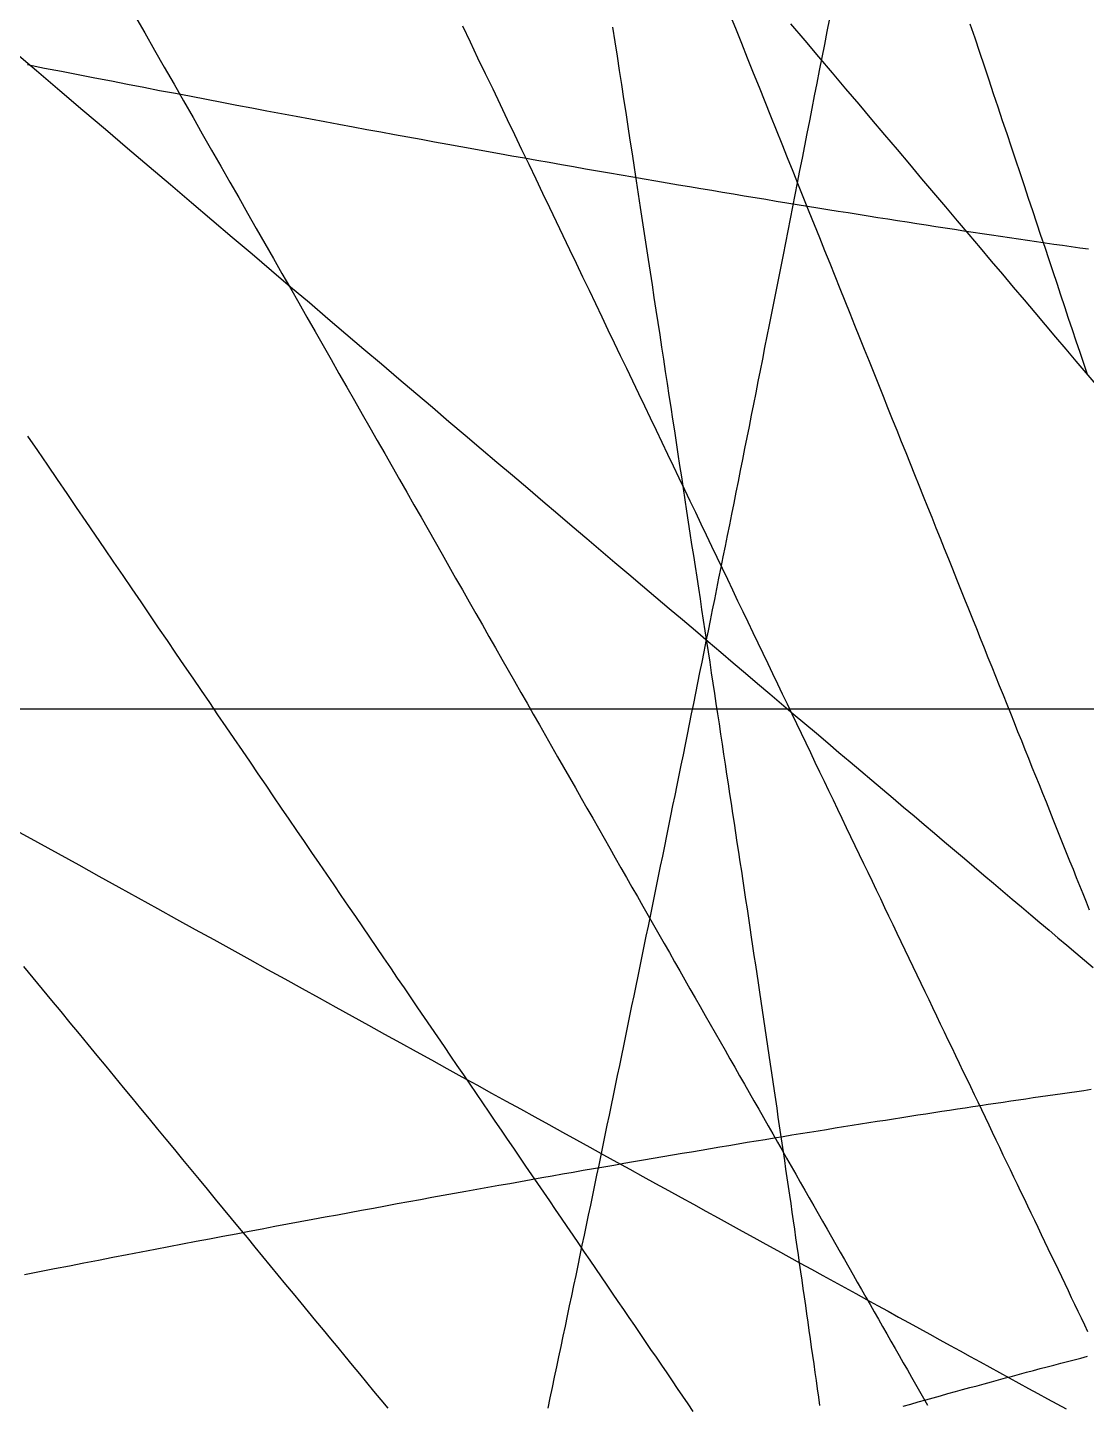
# Model space of a CAD drawing. Header units: millimetres. Extents: x -571 to 571, y -403 to 280.
# Drawn here: x -277.8 to -139.7, y -174.4 to 5.3 of the extents above; entities that cross this region are included whole.
import ezdxf

# ---------------------------------------------------------------- set-up
doc = ezdxf.new("R2010")
doc.units = ezdxf.units.MM
for name, color, linetype in [('DECL', 30, 'Continuous'), ('HOUR', 7, 'Continuous'), ('HOUR20', 8, 'Continuous'), ('RISE', 3, 'Continuous'), ('SET', 2, 'Continuous'), ('TEMP', 5, 'Continuous')]:
    doc.layers.add(name, color=color, linetype=linetype)

msp = doc.modelspace()

# ---------------------------------------------------------------- linework, layer by layer
at = {"layer": 'DECL'}
for points in [[(-277.81, 0.43), (-275.58, -0.01), (-273.37, -0.44), (-271.18, -0.87), (-269.01, -1.29), (-266.87, -1.7), (-264.75, -2.11), (-262.65, -2.52), (-260.57, -2.92), (-258.51, -3.31), (-256.47, -3.7), (-254.46, -4.09), (-252.46, -4.47), (-250.49, -4.84), (-248.53, -5.21), (-246.59, -5.58), (-244.67, -5.94), (-242.77, -6.29), (-240.89, -6.65), (-239.02, -6.99), (-237.17, -7.34), (-235.34, -7.68), (-233.53, -8.01), (-231.73, -8.34), (-229.95, -8.67), (-228.18, -8.99), (-226.43, -9.31), (-224.69, -9.63), (-222.97, -9.94), (-221.27, -10.25), (-219.58, -10.56), (-217.91, -10.86), (-216.24, -11.15), (-214.6, -11.45), (-212.96, -11.74), (-211.34, -12.03), (-209.74, -12.31), (-208.14, -12.59), (-206.56, -12.87), (-205, -13.14), (-203.44, -13.41), (-201.9, -13.68), (-200.37, -13.95), (-198.85, -14.21), (-197.34, -14.47), (-195.85, -14.72), (-194.37, -14.98), (-192.89, -15.23), (-191.43, -15.48), (-189.98, -15.72), (-188.54, -15.96), (-187.12, -16.2), (-185.7, -16.44), (-184.29, -16.67), (-182.89, -16.91), (-181.5, -17.13), (-180.13, -17.36), (-178.76, -17.58), (-177.4, -17.81), (-176.05, -18.03), (-174.71, -18.24), (-173.38, -18.46), (-172.06, -18.67), (-170.75, -18.88), (-169.44, -19.09), (-168.15, -19.29), (-166.86, -19.49), (-165.58, -19.7), (-164.31, -19.89), (-163.05, -20.09), (-161.8, -20.29), (-160.55, -20.48), (-159.32, -20.67), (-158.09, -20.86), (-156.86, -21.04), (-155.65, -21.23), (-154.44, -21.41), (-153.24, -21.59), (-152.05, -21.77), (-150.86, -21.95), (-149.69, -22.12), (-148.51, -22.29), (-147.35, -22.46), (-146.19, -22.63), (-145.04, -22.8), (-143.9, -22.97), (-142.76, -23.13), (-141.63, -23.29), (-140.5, -23.45), (-139.38, -23.61)], [(-278.89, -83.6), (-276.79, -83.6), (-274.71, -83.6), (-272.65, -83.6), (-270.61, -83.6), (-268.6, -83.6), (-266.6, -83.6), (-264.62, -83.6), (-262.66, -83.6), (-260.73, -83.6), (-258.81, -83.6), (-256.91, -83.6), (-255.03, -83.6), (-253.16, -83.6), (-251.32, -83.6), (-249.49, -83.6), (-247.68, -83.6), (-245.88, -83.6), (-244.1, -83.6), (-242.34, -83.6), (-240.59, -83.6), (-238.86, -83.6), (-237.15, -83.6), (-235.45, -83.6), (-233.77, -83.6), (-232.1, -83.6), (-230.44, -83.6), (-228.8, -83.6), (-227.18, -83.6), (-225.56, -83.6), (-223.97, -83.6), (-222.38, -83.6), (-220.81, -83.6), (-219.25, -83.6), (-217.7, -83.6), (-216.17, -83.6), (-214.65, -83.6), (-213.14, -83.6), (-211.64, -83.6), (-210.16, -83.6), (-208.69, -83.6), (-207.22, -83.6), (-205.77, -83.6), (-204.34, -83.6), (-202.91, -83.6), (-201.49, -83.6), (-200.09, -83.6), (-198.69, -83.6), (-197.3, -83.6), (-195.93, -83.6), (-194.57, -83.6), (-193.21, -83.6), (-191.87, -83.6), (-190.53, -83.6), (-189.21, -83.6), (-187.89, -83.6), (-186.58, -83.6), (-185.29, -83.6), (-184, -83.6), (-182.72, -83.6), (-181.45, -83.6), (-180.18, -83.6), (-178.93, -83.6), (-177.69, -83.6), (-176.45, -83.6), (-175.22, -83.6), (-174, -83.6), (-172.79, -83.6), (-171.58, -83.6), (-170.39, -83.6), (-169.2, -83.6), (-168.02, -83.6), (-166.84, -83.6), (-165.67, -83.6), (-164.52, -83.6), (-163.36, -83.6), (-162.22, -83.6), (-161.08, -83.6), (-159.95, -83.6), (-158.82, -83.6), (-157.71, -83.6), (-156.6, -83.6), (-155.49, -83.6), (-154.39, -83.6), (-153.3, -83.6), (-152.22, -83.6), (-151.14, -83.6), (-150.06, -83.6), (-149, -83.6), (-147.94, -83.6), (-146.88, -83.6), (-145.83, -83.6), (-144.79, -83.6), (-143.75, -83.6), (-142.72, -83.6), (-141.69, -83.6), (-140.67, -83.6), (-139.66, -83.6), (-138.65, -83.6)], [(-278.2, -157.42), (-276.23, -157.04), (-274.28, -156.66), (-272.35, -156.28), (-270.44, -155.91), (-268.55, -155.54), (-266.68, -155.18), (-264.82, -154.82), (-262.98, -154.47), (-261.16, -154.12), (-259.36, -153.77), (-257.58, -153.43), (-255.81, -153.09), (-254.06, -152.76), (-252.32, -152.43), (-250.6, -152.1), (-248.9, -151.78), (-247.21, -151.46), (-245.53, -151.14), (-243.87, -150.83), (-242.23, -150.53), (-240.6, -150.22), (-238.98, -149.92), (-237.38, -149.62), (-235.79, -149.33), (-234.22, -149.04), (-232.66, -148.75), (-231.11, -148.46), (-229.58, -148.18), (-228.06, -147.9), (-226.55, -147.63), (-225.05, -147.35), (-223.56, -147.08), (-222.09, -146.82), (-220.63, -146.55), (-219.18, -146.29), (-217.74, -146.04), (-216.32, -145.78), (-214.9, -145.53), (-213.5, -145.28), (-212.1, -145.03), (-210.72, -144.78), (-209.35, -144.54), (-207.99, -144.3), (-206.64, -144.06), (-205.3, -143.83), (-203.96, -143.6), (-202.64, -143.37), (-201.33, -143.14), (-200.03, -142.91), (-198.74, -142.69), (-197.45, -142.47), (-196.18, -142.25), (-194.91, -142.04), (-193.66, -141.82), (-192.41, -141.61), (-191.17, -141.4), (-189.94, -141.19), (-188.72, -140.99), (-187.5, -140.78), (-186.3, -140.58), (-185.1, -140.38), (-183.91, -140.18), (-182.73, -139.99), (-181.56, -139.79), (-180.39, -139.6), (-179.23, -139.41), (-178.08, -139.22), (-176.94, -139.04), (-175.8, -138.85), (-174.67, -138.67), (-173.55, -138.49), (-172.43, -138.31), (-171.33, -138.13), (-170.23, -137.96), (-169.13, -137.78), (-168.04, -137.61), (-166.96, -137.44), (-165.89, -137.27), (-164.82, -137.1), (-163.76, -136.94), (-162.7, -136.77), (-161.65, -136.61), (-160.61, -136.45), (-159.57, -136.29), (-158.54, -136.13), (-157.52, -135.98), (-156.5, -135.82), (-155.48, -135.67), (-154.47, -135.52), (-153.47, -135.36), (-152.47, -135.22), (-151.48, -135.07), (-150.5, -134.92), (-149.52, -134.78), (-148.54, -134.63), (-147.57, -134.49), (-146.61, -134.35), (-145.65, -134.21), (-144.69, -134.07), (-143.74, -133.93), (-142.79, -133.8), (-141.85, -133.66), (-140.92, -133.53), (-139.99, -133.4), (-139.06, -133.26)], [(-163.57, -174.62), (-162.58, -174.34), (-161.6, -174.06), (-160.62, -173.78), (-159.65, -173.51), (-158.68, -173.24), (-157.72, -172.97), (-156.76, -172.71), (-155.81, -172.45), (-154.87, -172.19), (-153.93, -171.93), (-152.99, -171.67), (-152.06, -171.42), (-151.13, -171.17), (-150.21, -170.92), (-149.3, -170.67), (-148.38, -170.43), (-147.48, -170.18), (-146.58, -169.94), (-145.68, -169.71), (-144.78, -169.47), (-143.9, -169.24), (-143.01, -169.01), (-142.13, -168.78), (-141.26, -168.55), (-140.38, -168.32), (-139.52, -168.1)]]:
    msp.add_lwpolyline(points, dxfattribs=at)
at = {"layer": 'HOUR'}
for points in [[(-221.07, 5.5), (-220.07, 3.41), (-219.08, 1.33), (-218.09, -0.72), (-217.12, -2.74), (-216.16, -4.75), (-215.21, -6.73), (-214.27, -8.7), (-213.34, -10.64), (-212.42, -12.56), (-211.51, -14.46), (-210.61, -16.34), (-209.72, -18.21), (-208.84, -20.05), (-207.96, -21.88), (-207.1, -23.68), (-206.24, -25.47), (-205.39, -27.25), (-204.55, -29), (-203.72, -30.74), (-202.89, -32.46), (-202.08, -34.17), (-201.27, -35.86), (-200.47, -37.53), (-199.67, -39.19), (-198.89, -40.83), (-198.11, -42.46), (-197.33, -44.07), (-196.57, -45.67), (-195.81, -47.26), (-195.06, -48.83), (-194.31, -50.39), (-193.57, -51.93), (-192.84, -53.47), (-192.11, -54.98), (-191.39, -56.49), (-190.67, -57.98), (-189.96, -59.47), (-189.26, -60.93), (-188.56, -62.39), (-187.87, -63.84), (-187.18, -65.27), (-186.5, -66.69), (-185.83, -68.11), (-185.16, -69.51), (-184.49, -70.9), (-183.83, -72.28), (-183.17, -73.65), (-182.52, -75.01), (-181.88, -76.36), (-181.24, -77.7), (-180.6, -79.02), (-179.97, -80.34), (-179.34, -81.66), (-178.72, -82.96), (-178.1, -84.25), (-177.48, -85.53), (-176.87, -86.81), (-176.27, -88.07), (-175.66, -89.33), (-175.07, -90.58), (-174.47, -91.82), (-173.88, -93.05), (-173.3, -94.28), (-172.71, -95.49), (-172.14, -96.7), (-171.56, -97.9), (-170.99, -99.1), (-170.42, -100.28), (-169.86, -101.46), (-169.3, -102.63), (-168.74, -103.8), (-168.18, -104.95), (-167.63, -106.1), (-167.09, -107.25), (-166.54, -108.38), (-166, -109.52), (-165.46, -110.64), (-164.93, -111.76), (-164.39, -112.87), (-163.86, -113.97), (-163.34, -115.07), (-162.81, -116.17), (-162.29, -117.25), (-161.78, -118.33), (-161.26, -119.41), (-160.75, -120.48), (-160.24, -121.54), (-159.73, -122.6), (-159.23, -123.66), (-158.73, -124.71), (-158.23, -125.75), (-157.73, -126.79), (-157.23, -127.82), (-156.74, -128.85), (-156.25, -129.87), (-155.77, -130.89), (-155.28, -131.9), (-154.8, -132.91), (-154.32, -133.92), (-153.84, -134.91), (-153.36, -135.91), (-152.89, -136.9), (-152.41, -137.89), (-151.94, -138.87), (-151.48, -139.85), (-151.01, -140.82), (-150.55, -141.79), (-150.08, -142.75), (-149.62, -143.72), (-149.16, -144.67), (-148.71, -145.63), (-148.25, -146.58), (-147.8, -147.52), (-147.35, -148.47), (-146.9, -149.4), (-146.45, -150.34), (-146.01, -151.27), (-145.56, -152.2), (-145.12, -153.12), (-144.68, -154.05), (-144.24, -154.96), (-143.8, -155.88), (-143.36, -156.79), (-142.93, -157.7), (-142.49, -158.61), (-142.06, -159.51), (-141.63, -160.41), (-141.2, -161.31), (-140.77, -162.2), (-140.35, -163.09), (-139.92, -163.98), (-139.5, -164.86)], [(-278.33, -117.23), (-277.1, -118.72), (-275.88, -120.2), (-274.67, -121.67), (-273.47, -123.13), (-272.28, -124.57), (-271.09, -126.01), (-269.92, -127.43), (-268.75, -128.84), (-267.6, -130.25), (-266.45, -131.64), (-265.31, -133.02), (-264.18, -134.39), (-263.06, -135.75), (-261.95, -137.1), (-260.84, -138.45), (-259.74, -139.78), (-258.65, -141.1), (-257.57, -142.41), (-256.49, -143.72), (-255.43, -145.01), (-254.37, -146.3), (-253.31, -147.58), (-252.27, -148.85), (-251.23, -150.11), (-250.19, -151.36), (-249.17, -152.61), (-248.15, -153.84), (-247.14, -155.07), (-246.13, -156.29), (-245.13, -157.51), (-244.13, -158.71), (-243.15, -159.91), (-242.16, -161.1), (-241.19, -162.29), (-240.22, -163.46), (-239.25, -164.63), (-238.29, -165.8), (-237.34, -166.95), (-236.39, -168.1), (-235.45, -169.25), (-234.51, -170.38), (-233.58, -171.51), (-232.66, -172.64), (-231.73, -173.76), (-230.82, -174.87)]]:
    msp.add_lwpolyline(points, dxfattribs=at)
at = {"layer": 'HOUR20'}
for points in [[(-263.83, 6.88), (-262.52, 4.59), (-261.23, 2.32), (-259.96, 0.09), (-258.69, -2.12), (-257.45, -4.31), (-256.21, -6.47), (-255, -8.61), (-253.79, -10.72), (-252.6, -12.81), (-251.42, -14.88), (-250.25, -16.92), (-249.1, -18.94), (-247.96, -20.95), (-246.83, -22.92), (-245.71, -24.88), (-244.61, -26.82), (-243.51, -28.74), (-242.43, -30.64), (-241.36, -32.52), (-240.3, -34.38), (-239.25, -36.22), (-238.21, -38.04), (-237.18, -39.85), (-236.16, -41.64), (-235.15, -43.41), (-234.15, -45.16), (-233.16, -46.9), (-232.18, -48.62), (-231.2, -50.32), (-230.24, -52.01), (-229.29, -53.69), (-228.34, -55.35), (-227.4, -56.99), (-226.47, -58.62), (-225.55, -60.24), (-224.64, -61.84), (-223.73, -63.42), (-222.84, -65), (-221.95, -66.56), (-221.06, -68.1), (-220.19, -69.64), (-219.32, -71.16), (-218.46, -72.67), (-217.61, -74.16), (-216.76, -75.65), (-215.92, -77.12), (-215.09, -78.58), (-214.26, -80.03), (-213.44, -81.47), (-212.63, -82.89), (-211.82, -84.31), (-211.02, -85.72), (-210.22, -87.11), (-209.43, -88.49), (-208.65, -89.87), (-207.87, -91.23), (-207.1, -92.59), (-206.33, -93.93), (-205.57, -95.26), (-204.82, -96.59), (-204.07, -97.9), (-203.32, -99.21), (-202.58, -100.51), (-201.85, -101.8), (-201.12, -103.08), (-200.39, -104.35), (-199.67, -105.61), (-198.96, -106.87), (-198.24, -108.11), (-197.54, -109.35), (-196.84, -110.58), (-196.14, -111.8), (-195.45, -113.02), (-194.76, -114.23), (-194.07, -115.42), (-193.39, -116.62), (-192.72, -117.8), (-192.05, -118.98), (-191.38, -120.15), (-190.71, -121.32), (-190.05, -122.47), (-189.4, -123.62), (-188.75, -124.77), (-188.1, -125.91), (-187.45, -127.04), (-186.81, -128.16), (-186.17, -129.28), (-185.54, -130.39), (-184.91, -131.5), (-184.28, -132.6), (-183.65, -133.69), (-183.03, -134.78), (-182.41, -135.87), (-181.8, -136.94), (-181.19, -138.02), (-180.58, -139.08), (-179.97, -140.14), (-179.37, -141.2), (-178.77, -142.25), (-178.18, -143.3), (-177.58, -144.34), (-176.99, -145.37), (-176.4, -146.41), (-175.82, -147.43), (-175.24, -148.45), (-174.66, -149.47), (-174.08, -150.48), (-173.5, -151.49), (-172.93, -152.49), (-172.36, -153.49), (-171.79, -154.49), (-171.23, -155.48), (-170.67, -156.46), (-170.11, -157.45), (-169.55, -158.42), (-168.99, -159.4), (-168.44, -160.37), (-167.89, -161.34), (-167.34, -162.3), (-166.79, -163.26), (-166.25, -164.21), (-165.71, -165.16), (-165.17, -166.11), (-164.63, -167.06), (-164.09, -168), (-163.56, -168.93), (-163.02, -169.87), (-162.49, -170.8), (-161.96, -171.73), (-161.44, -172.65), (-160.91, -173.57), (-160.39, -174.49)], [(-186.26, 7.17), (-185.46, 5.19), (-184.68, 3.23), (-183.9, 1.3), (-183.13, -0.62), (-182.37, -2.51), (-181.62, -4.39), (-180.87, -6.24), (-180.14, -8.08), (-179.41, -9.9), (-178.68, -11.7), (-177.97, -13.48), (-177.26, -15.24), (-176.56, -16.99), (-175.86, -18.72), (-175.18, -20.43), (-174.49, -22.13), (-173.82, -23.81), (-173.15, -25.48), (-172.49, -27.13), (-171.83, -28.76), (-171.18, -30.38), (-170.54, -31.98), (-169.9, -33.57), (-169.27, -35.15), (-168.64, -36.71), (-168.02, -38.26), (-167.4, -39.8), (-166.79, -41.32), (-166.19, -42.83), (-165.59, -44.32), (-164.99, -45.81), (-164.4, -47.28), (-163.81, -48.74), (-163.23, -50.18), (-162.66, -51.62), (-162.09, -53.04), (-161.52, -54.45), (-160.96, -55.86), (-160.4, -57.25), (-159.84, -58.63), (-159.3, -59.99), (-158.75, -61.35), (-158.21, -62.7), (-157.67, -64.04), (-157.14, -65.37), (-156.61, -66.69), (-156.08, -67.99), (-155.56, -69.29), (-155.04, -70.58), (-154.53, -71.87), (-154.02, -73.14), (-153.51, -74.4), (-153.01, -75.65), (-152.51, -76.9), (-152.01, -78.14), (-151.52, -79.37), (-151.03, -80.59), (-150.54, -81.8), (-150.06, -83), (-149.58, -84.2), (-149.1, -85.39), (-148.63, -86.57), (-148.15, -87.75), (-147.69, -88.91), (-147.22, -90.07), (-146.76, -91.23), (-146.3, -92.37), (-145.84, -93.51), (-145.39, -94.64), (-144.93, -95.77), (-144.49, -96.88), (-144.04, -98), (-143.6, -99.1), (-143.15, -100.2), (-142.72, -101.29), (-142.28, -102.38), (-141.85, -103.46), (-141.41, -104.54), (-140.98, -105.61), (-140.56, -106.67), (-140.13, -107.73), (-139.71, -108.78), (-139.29, -109.83)], [(-154.85, 5.77), (-154.23, 3.92), (-153.62, 2.08), (-153.01, 0.26), (-152.41, -1.54), (-151.81, -3.33), (-151.22, -5.09), (-150.64, -6.84), (-150.06, -8.57), (-149.49, -10.28), (-148.92, -11.97), (-148.36, -13.65), (-147.8, -15.32), (-147.25, -16.97), (-146.71, -18.6), (-146.17, -20.21), (-145.63, -21.82), (-145.1, -23.4), (-144.57, -24.98), (-144.05, -26.54), (-143.54, -28.08), (-143.03, -29.61), (-142.52, -31.13), (-142.02, -32.63), (-141.52, -34.13), (-141.02, -35.6), (-140.53, -37.07), (-140.05, -38.52), (-139.56, -39.97)], [(-277.8, -48.03), (-276.51, -49.93), (-275.22, -51.82), (-273.95, -53.68), (-272.69, -55.53), (-271.44, -57.36), (-270.21, -59.17), (-268.98, -60.96), (-267.77, -62.73), (-266.57, -64.49), (-265.38, -66.24), (-264.21, -67.96), (-263.04, -69.67), (-261.88, -71.37), (-260.74, -73.05), (-259.6, -74.71), (-258.48, -76.36), (-257.36, -77.99), (-256.26, -79.61), (-255.16, -81.22), (-254.08, -82.81), (-253, -84.39), (-251.93, -85.96), (-250.87, -87.51), (-249.82, -89.05), (-248.78, -90.57), (-247.75, -92.09), (-246.72, -93.59), (-245.71, -95.08), (-244.7, -96.56), (-243.7, -98.02), (-242.71, -99.48), (-241.72, -100.92), (-240.74, -102.35), (-239.77, -103.78), (-238.81, -105.19), (-237.86, -106.59), (-236.91, -107.98), (-235.97, -109.36), (-235.03, -110.73), (-234.11, -112.08), (-233.19, -113.43), (-232.27, -114.77), (-231.36, -116.11), (-230.46, -117.43), (-229.57, -118.74), (-228.68, -120.04), (-227.8, -121.34), (-226.92, -122.62), (-226.05, -123.9), (-225.18, -125.17), (-224.32, -126.43), (-223.47, -127.68), (-222.62, -128.92), (-221.78, -130.16), (-220.94, -131.39), (-220.11, -132.61), (-219.28, -133.82), (-218.46, -135.03), (-217.64, -136.23), (-216.83, -137.42), (-216.02, -138.6), (-215.22, -139.78), (-214.42, -140.95), (-213.62, -142.11), (-212.84, -143.27), (-212.05, -144.42), (-211.27, -145.56), (-210.5, -146.7), (-209.72, -147.83), (-208.96, -148.95), (-208.19, -150.07), (-207.44, -151.18), (-206.68, -152.29), (-205.93, -153.39), (-205.18, -154.49), (-204.44, -155.57), (-203.7, -156.66), (-202.97, -157.74), (-202.23, -158.81), (-201.51, -159.88), (-200.78, -160.94), (-200.06, -162), (-199.34, -163.05), (-198.63, -164.09), (-197.92, -165.14), (-197.21, -166.17), (-196.51, -167.2), (-195.81, -168.23), (-195.11, -169.25), (-194.41, -170.27), (-193.72, -171.29), (-193.03, -172.3), (-192.35, -173.3), (-191.66, -174.3), (-190.99, -175.3)]]:
    msp.add_lwpolyline(points, dxfattribs=at)
at = {"layer": 'RISE'}
msp.add_lwpolyline([(-173.19, 6.46), (-173.52, 4.75), (-173.85, 3.05), (-174.18, 1.37), (-174.51, -0.31), (-174.83, -1.97), (-175.16, -3.63), (-175.48, -5.28), (-175.8, -6.91), (-176.12, -8.54), (-176.44, -10.16), (-176.76, -11.77), (-177.07, -13.38), (-177.39, -14.97), (-177.7, -16.56), (-178.01, -18.13), (-178.32, -19.7), (-178.63, -21.27), (-178.93, -22.82), (-179.24, -24.37), (-179.54, -25.91), (-179.84, -27.44), (-180.15, -28.96), (-180.45, -30.48), (-180.75, -32), (-181.04, -33.5), (-181.34, -35), (-181.64, -36.49), (-181.93, -37.98), (-182.23, -39.46), (-182.52, -40.93), (-182.81, -42.4), (-183.1, -43.86), (-183.39, -45.32), (-183.68, -46.77), (-183.97, -48.22), (-184.25, -49.66), (-184.54, -51.09), (-184.83, -52.52), (-185.11, -53.95), (-185.4, -55.37), (-185.68, -56.79), (-185.96, -58.2), (-186.24, -59.61), (-186.52, -61.01), (-186.8, -62.41), (-187.08, -63.8), (-187.36, -65.19), (-187.64, -66.58), (-187.92, -67.96), (-188.19, -69.34), (-188.47, -70.71), (-188.75, -72.08), (-189.02, -73.45), (-189.3, -74.81), (-189.57, -76.17), (-189.85, -77.53), (-190.12, -78.89), (-190.39, -80.24), (-190.66, -81.59), (-190.94, -82.93), (-191.21, -84.27), (-191.48, -85.61), (-191.75, -86.95), (-192.02, -88.29), (-192.29, -89.62), (-192.56, -90.95), (-192.83, -92.28), (-193.1, -93.6), (-193.37, -94.93), (-193.64, -96.25), (-193.91, -97.57), (-194.18, -98.89), (-194.44, -100.2), (-194.71, -101.52), (-194.98, -102.83), (-195.25, -104.14), (-195.51, -105.45), (-195.78, -106.76), (-196.05, -108.06), (-196.32, -109.37), (-196.58, -110.67), (-196.85, -111.98), (-197.12, -113.28), (-197.39, -114.58), (-197.65, -115.88), (-197.92, -117.18), (-198.19, -118.48), (-198.45, -119.78), (-198.72, -121.08), (-198.99, -122.38), (-199.26, -123.68), (-199.52, -124.97), (-199.79, -126.27), (-200.06, -127.57), (-200.33, -128.86), (-200.59, -130.16), (-200.86, -131.46), (-201.13, -132.76), (-201.4, -134.05), (-201.67, -135.35), (-201.94, -136.65), (-202.21, -137.95), (-202.48, -139.25), (-202.75, -140.55), (-203.02, -141.85), (-203.29, -143.15), (-203.56, -144.45), (-203.83, -145.76), (-204.1, -147.06), (-204.37, -148.37), (-204.65, -149.67), (-204.92, -150.98), (-205.19, -152.29), (-205.47, -153.6), (-205.74, -154.92), (-206.02, -156.23), (-206.29, -157.55), (-206.57, -158.87), (-206.85, -160.19), (-207.12, -161.51), (-207.4, -162.83), (-207.68, -164.16), (-207.96, -165.49), (-208.24, -166.82), (-208.52, -168.15), (-208.8, -169.49), (-209.08, -170.82), (-209.36, -172.17), (-209.65, -173.51), (-209.93, -174.86)], dxfattribs=at)
at = {"layer": 'SET'}
for points in [[(-178.25, 5.76), (-176.41, 3.59), (-174.61, 1.46), (-172.84, -0.64), (-171.09, -2.71), (-169.37, -4.74), (-167.68, -6.74), (-166.02, -8.72), (-164.37, -10.66), (-162.76, -12.57), (-161.16, -14.46), (-159.59, -16.31), (-158.04, -18.14), (-156.52, -19.95), (-155.01, -21.73), (-153.53, -23.48), (-152.07, -25.21), (-150.62, -26.92), (-149.2, -28.6), (-147.79, -30.26), (-146.41, -31.9), (-145.04, -33.52), (-143.68, -35.12), (-142.35, -36.7), (-141.03, -38.25), (-139.73, -39.79), (-138.44, -41.31)], [(-279.76, 2.32), (-276.64, -0.33), (-273.58, -2.94), (-270.58, -5.49), (-267.64, -8), (-264.75, -10.45), (-261.92, -12.86), (-259.14, -15.22), (-256.41, -17.54), (-253.74, -19.82), (-251.11, -22.06), (-248.52, -24.26), (-245.98, -26.42), (-243.49, -28.54), (-241.04, -30.62), (-238.63, -32.67), (-236.26, -34.69), (-233.93, -36.67), (-231.63, -38.62), (-229.38, -40.54), (-227.16, -42.42), (-224.97, -44.28), (-222.82, -46.11), (-220.7, -47.91), (-218.62, -49.68), (-216.56, -51.43), (-214.54, -53.15), (-212.55, -54.84), (-210.58, -56.51), (-208.64, -58.16), (-206.74, -59.78), (-204.85, -61.38), (-203, -62.95), (-201.17, -64.51), (-199.36, -66.04), (-197.58, -67.55), (-195.82, -69.05), (-194.09, -70.52), (-192.37, -71.97), (-190.68, -73.4), (-189.01, -74.82), (-187.37, -76.22), (-185.74, -77.6), (-184.13, -78.96), (-182.55, -80.31), (-180.98, -81.64), (-179.43, -82.95), (-177.9, -84.25), (-176.38, -85.53), (-174.89, -86.8), (-173.41, -88.06), (-171.95, -89.3), (-170.5, -90.52), (-169.07, -91.73), (-167.66, -92.93), (-166.26, -94.12), (-164.88, -95.29), (-163.51, -96.45), (-162.15, -97.59), (-160.81, -98.73), (-159.48, -99.85), (-158.17, -100.97), (-156.87, -102.07), (-155.58, -103.16), (-154.31, -104.23), (-153.05, -105.3), (-151.8, -106.36), (-150.56, -107.41), (-149.33, -108.45), (-148.12, -109.47), (-146.91, -110.49), (-145.72, -111.5), (-144.54, -112.5), (-143.37, -113.49), (-142.21, -114.47), (-141.06, -115.44), (-139.92, -116.41), (-138.78, -117.37)], [(-279.28, -99.48), (-276.52, -101), (-273.81, -102.51), (-271.13, -103.99), (-268.5, -105.44), (-265.91, -106.88), (-263.35, -108.29), (-260.84, -109.68), (-258.36, -111.05), (-255.92, -112.4), (-253.51, -113.73), (-251.14, -115.04), (-248.8, -116.33), (-246.5, -117.61), (-244.23, -118.86), (-241.98, -120.1), (-239.77, -121.32), (-237.59, -122.53), (-235.44, -123.71), (-233.32, -124.89), (-231.22, -126.05), (-229.15, -127.19), (-227.11, -128.32), (-225.09, -129.43), (-223.09, -130.53), (-221.13, -131.62), (-219.18, -132.69), (-217.26, -133.75), (-215.36, -134.8), (-213.49, -135.83), (-211.63, -136.85), (-209.8, -137.86), (-207.99, -138.86), (-206.2, -139.85), (-204.43, -140.83), (-202.68, -141.79), (-200.94, -142.75), (-199.23, -143.69), (-197.53, -144.62), (-195.86, -145.55), (-194.2, -146.46), (-192.55, -147.37), (-190.93, -148.26), (-189.32, -149.15), (-187.72, -150.03), (-186.15, -150.9), (-184.58, -151.76), (-183.04, -152.61), (-181.5, -153.45), (-179.98, -154.28), (-178.48, -155.11), (-176.99, -155.93), (-175.51, -156.74), (-174.05, -157.55), (-172.6, -158.34), (-171.16, -159.13), (-169.74, -159.92), (-168.33, -160.69), (-166.93, -161.46), (-165.54, -162.23), (-164.16, -162.98), (-162.8, -163.73), (-161.44, -164.48), (-160.1, -165.21), (-158.77, -165.94), (-157.44, -166.67), (-156.13, -167.39), (-154.83, -168.11), (-153.54, -168.81), (-152.26, -169.52), (-150.98, -170.22), (-149.72, -170.91), (-148.46, -171.6), (-147.22, -172.28), (-145.98, -172.96), (-144.75, -173.63), (-143.53, -174.3), (-142.32, -174.96)]]:
    msp.add_lwpolyline(points, dxfattribs=at)
at = {"layer": 'TEMP'}
msp.add_lwpolyline([(-201.47, 5.32), (-201.18, 3.43), (-200.89, 1.54), (-200.61, -0.32), (-200.32, -2.17), (-200.04, -4.01), (-199.76, -5.83), (-199.49, -7.64), (-199.21, -9.43), (-198.94, -11.21), (-198.67, -12.98), (-198.4, -14.73), (-198.14, -16.47), (-197.87, -18.2), (-197.61, -19.92), (-197.35, -21.62), (-197.09, -23.31), (-196.84, -24.99), (-196.58, -26.66), (-196.33, -28.31), (-196.08, -29.96), (-195.83, -31.59), (-195.58, -33.21), (-195.33, -34.82), (-195.09, -36.42), (-194.85, -38.01), (-194.6, -39.59), (-194.36, -41.16), (-194.13, -42.72), (-193.89, -44.27), (-193.65, -45.81), (-193.42, -47.34), (-193.19, -48.86), (-192.96, -50.38), (-192.73, -51.88), (-192.5, -53.37), (-192.27, -54.86), (-192.04, -56.34), (-191.82, -57.81), (-191.6, -59.27), (-191.38, -60.72), (-191.16, -62.16), (-190.94, -63.6), (-190.72, -65.03), (-190.5, -66.45), (-190.29, -67.86), (-190.07, -69.27), (-189.86, -70.66), (-189.65, -72.05), (-189.44, -73.44), (-189.23, -74.82), (-189.02, -76.19), (-188.81, -77.55), (-188.6, -78.91), (-188.4, -80.26), (-188.19, -81.6), (-187.99, -82.94), (-187.79, -84.27), (-187.59, -85.59), (-187.39, -86.91), (-187.19, -88.23), (-186.99, -89.53), (-186.79, -90.84), (-186.6, -92.13), (-186.4, -93.42), (-186.21, -94.71), (-186.01, -95.99), (-185.82, -97.26), (-185.63, -98.53), (-185.44, -99.79), (-185.25, -101.05), (-185.06, -102.31), (-184.87, -103.56), (-184.68, -104.8), (-184.5, -106.04), (-184.31, -107.28), (-184.13, -108.51), (-183.94, -109.73), (-183.76, -110.95), (-183.58, -112.17), (-183.39, -113.39), (-183.21, -114.59), (-183.03, -115.8), (-182.85, -117), (-182.67, -118.2), (-182.49, -119.39), (-182.32, -120.58), (-182.14, -121.77), (-181.96, -122.95), (-181.79, -124.13), (-181.61, -125.3), (-181.44, -126.48), (-181.27, -127.65), (-181.09, -128.81), (-180.92, -129.97), (-180.75, -131.13), (-180.58, -132.29), (-180.41, -133.44), (-180.24, -134.59), (-180.07, -135.74), (-179.9, -136.88), (-179.73, -138.02), (-179.56, -139.16), (-179.4, -140.3), (-179.23, -141.43), (-179.06, -142.56), (-178.9, -143.69), (-178.73, -144.82), (-178.57, -145.94), (-178.41, -147.06), (-178.24, -148.18), (-178.08, -149.3), (-177.92, -150.41), (-177.76, -151.53), (-177.6, -152.64), (-177.44, -153.75), (-177.28, -154.85), (-177.12, -155.96), (-176.96, -157.06), (-176.8, -158.16), (-176.64, -159.26), (-176.48, -160.36), (-176.33, -161.46), (-176.17, -162.56), (-176.01, -163.65), (-175.86, -164.74), (-175.7, -165.83), (-175.55, -166.92), (-175.39, -168.01), (-175.24, -169.1), (-175.08, -170.19), (-174.93, -171.27), (-174.78, -172.36), (-174.63, -173.44), (-174.47, -174.52)], dxfattribs=at)

doc.saveas('drawing.dxf')
